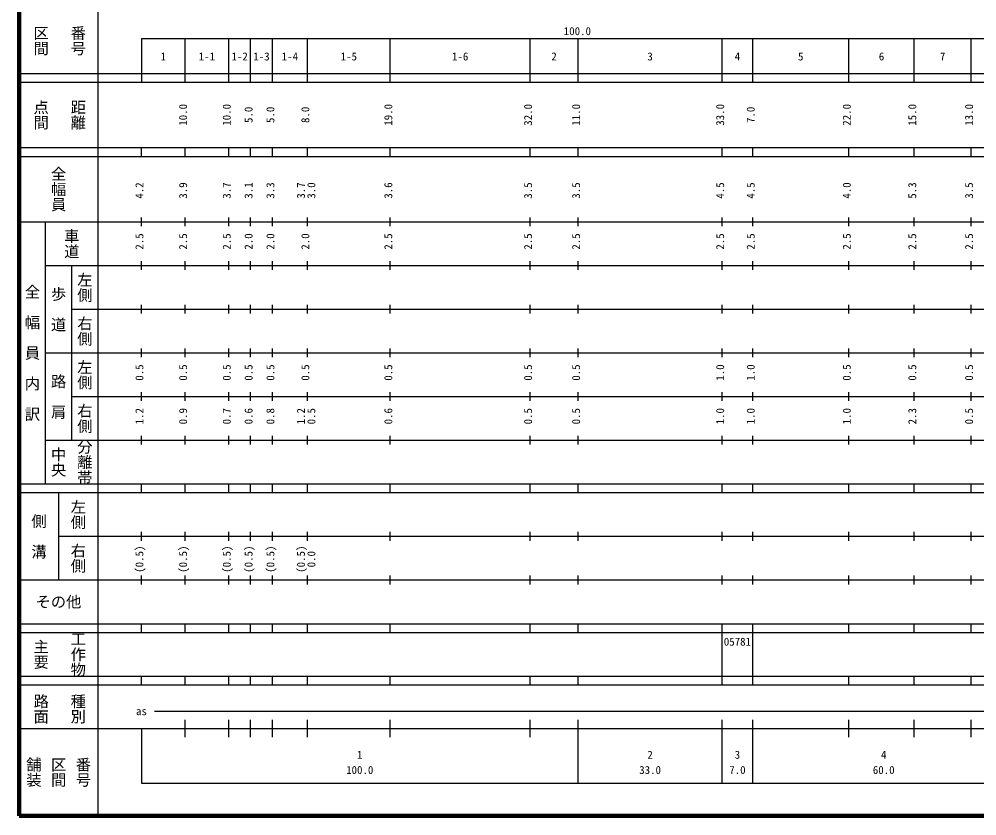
# Model space of a CAD drawing. Units: millimetres on the paper, enlarged 1000 times. Extents: x 40000 to 680000, y 20000 to 380000.
# Drawn here: x 40000 to 259329, y 20000 to 202409 of the extents above; entities that cross this region are included whole.
import ezdxf
from ezdxf.enums import TextEntityAlignment as Align

# ---------------------------------------------------------------- set-up
doc = ezdxf.new("R2010")
doc.units = ezdxf.units.MM
doc.header["$LTSCALE"] = 1000
doc.layers.add('M-TTL', color=2, linetype='Continuous', lineweight=140)
doc.layers.add('M-TTL-BAND', color=7, linetype='Continuous', lineweight=25)
doc.styles.add('@ＭＳ ゴシック', font='')
doc.styles.add('ＭＳ ゴシック', font='')
doc.styles.get('@ＭＳ ゴシック').set_extended_font_data('@MS Gothic')
doc.styles.get('ＭＳ ゴシック').set_extended_font_data('MS Gothic')

msp = doc.modelspace()

# ---------------------------------------------------------------- linework, layer by layer
at = {"layer": 'M-TTL'}
for p, q in [((40000, 380000), (40000, 20000)), ((40000, 20000), (680000, 20000))]:
    msp.add_line(p, q, dxfattribs=at)
at = {"layer": 'M-TTL-BAND'}
for p, q in [((58000, 370000), (58000, 20000)), ((68000, 198000), (579000, 198000)), ((68000, 198000), (68000, 188000)), ((78000, 188000), (78000, 198000)), ((88000, 188000), (88000, 198000)), ((93000, 188000), (93000, 198000)), ((98000, 188000), (98000, 198000)), ((106000, 188000), (106000, 198000)), ((125000, 188000), (125000, 198000)), ((157000, 188000), (157000, 198000)), ((168000, 188000), (168000, 198000)), ((201000, 188000), (201000, 198000)), ((208000, 188000), (208000, 198000)), ((230000, 188000), (230000, 198000)), ((245000, 188000), (245000, 198000)), ((258000, 188000), (258000, 198000)), ((40000, 190000), (579000, 190000)), ((40000, 188000), (579000, 188000)), ((40000, 173000), (579000, 173000)), ((68000, 171000), (68000, 173000)), ((78000, 171000), (78000, 173000)), ((88000, 171000), (88000, 173000)), ((93000, 171000), (93000, 173000)), ((98000, 171000), (98000, 173000)), ((106000, 171000), (106000, 173000)), ((125000, 171000), (125000, 173000)), ((157000, 171000), (157000, 173000)), ((168000, 171000), (168000, 173000)), ((201000, 171000), (201000, 173000)), ((208000, 171000), (208000, 173000)), ((230000, 171000), (230000, 173000)), ((245000, 171000), (245000, 173000)), ((258000, 171000), (258000, 173000)), ((40000, 171000), (579000, 171000)), ((40000, 156000), (579000, 156000)), ((46000, 96000), (46000, 156000)), ((68000, 155000), (68000, 157000)), ((78000, 155000), (78000, 157000)), ((88000, 155000), (88000, 157000)), ((93000, 155000), (93000, 157000)), ((98000, 155000), (98000, 157000)), ((106000, 155000), (106000, 157000)), ((125000, 155000), (125000, 157000)), ((157000, 155000), (157000, 157000)), ((168000, 155000), (168000, 157000)), ((201000, 155000), (201000, 157000)), ((208000, 155000), (208000, 157000)), ((230000, 155000), (230000, 157000)), ((245000, 155000), (245000, 157000)), ((258000, 155000), (258000, 157000)), ((68000, 145000), (68000, 147000)), ((78000, 145000), (78000, 147000)), ((88000, 145000), (88000, 147000)), ((93000, 145000), (93000, 147000)), ((98000, 145000), (98000, 147000)), ((106000, 145000), (106000, 147000)), ((125000, 145000), (125000, 147000)), ((157000, 145000), (157000, 147000)), ((168000, 145000), (168000, 147000)), ((201000, 145000), (201000, 147000)), ((208000, 145000), (208000, 147000)), ((230000, 145000), (230000, 147000)), ((245000, 145000), (245000, 147000)), ((258000, 145000), (258000, 147000)), ((46000, 146000), (579000, 146000)), ((52000, 146000), (52000, 106000)), ((52000, 136000), (579000, 136000)), ((68000, 135000), (68000, 137000)), ((78000, 135000), (78000, 137000)), ((88000, 135000), (88000, 137000)), ((93000, 135000), (93000, 137000)), ((98000, 135000), (98000, 137000)), ((106000, 135000), (106000, 137000)), ((125000, 135000), (125000, 137000)), ((157000, 135000), (157000, 137000)), ((168000, 135000), (168000, 137000)), ((201000, 135000), (201000, 137000)), ((208000, 135000), (208000, 137000)), ((230000, 135000), (230000, 137000)), ((245000, 135000), (245000, 137000)), ((258000, 135000), (258000, 137000)), ((46000, 126000), (579000, 126000)), ((68000, 125000), (68000, 127000)), ((78000, 125000), (78000, 127000)), ((88000, 125000), (88000, 127000)), ((93000, 125000), (93000, 127000)), ((98000, 125000), (98000, 127000)), ((106000, 125000), (106000, 127000)), ((125000, 125000), (125000, 127000)), ((157000, 125000), (157000, 127000)), ((168000, 125000), (168000, 127000)), ((201000, 125000), (201000, 127000)), ((208000, 125000), (208000, 127000)), ((230000, 125000), (230000, 127000)), ((245000, 125000), (245000, 127000)), ((258000, 125000), (258000, 127000)), ((68000, 115000), (68000, 117000)), ((78000, 115000), (78000, 117000)), ((88000, 115000), (88000, 117000)), ((93000, 115000), (93000, 117000)), ((98000, 115000), (98000, 117000)), ((106000, 115000), (106000, 117000)), ((125000, 115000), (125000, 117000)), ((157000, 115000), (157000, 117000)), ((168000, 115000), (168000, 117000)), ((201000, 115000), (201000, 117000)), ((208000, 115000), (208000, 117000)), ((230000, 115000), (230000, 117000)), ((245000, 115000), (245000, 117000)), ((258000, 115000), (258000, 117000)), ((52000, 116000), (579000, 116000)), ((46000, 106000), (579000, 106000)), ((68000, 105000), (68000, 107000)), ((78000, 105000), (78000, 107000)), ((88000, 105000), (88000, 107000)), ((93000, 105000), (93000, 107000)), ((98000, 105000), (98000, 107000)), ((106000, 105000), (106000, 107000)), ((125000, 105000), (125000, 107000)), ((157000, 105000), (157000, 107000)), ((168000, 105000), (168000, 107000)), ((201000, 105000), (201000, 107000)), ((208000, 105000), (208000, 107000)), ((230000, 105000), (230000, 107000)), ((245000, 105000), (245000, 107000)), ((258000, 105000), (258000, 107000)), ((40000, 96000), (579000, 96000)), ((68000, 94000), (68000, 96000)), ((78000, 94000), (78000, 96000)), ((88000, 94000), (88000, 96000)), ((93000, 94000), (93000, 96000)), ((98000, 94000), (98000, 96000)), ((106000, 94000), (106000, 96000)), ((125000, 94000), (125000, 96000)), ((157000, 94000), (157000, 96000)), ((168000, 94000), (168000, 96000)), ((201000, 94000), (201000, 96000)), ((208000, 94000), (208000, 96000)), ((230000, 94000), (230000, 96000)), ((245000, 94000), (245000, 96000)), ((258000, 94000), (258000, 96000)), ((40000, 94000), (579000, 94000)), ((49000, 94000), (49000, 74000)), ((49000, 84000), (579000, 84000)), ((68000, 83000), (68000, 85000)), ((78000, 83000), (78000, 85000)), ((88000, 83000), (88000, 85000)), ((93000, 83000), (93000, 85000)), ((98000, 83000), (98000, 85000)), ((106000, 83000), (106000, 85000)), ((125000, 83000), (125000, 85000)), ((157000, 83000), (157000, 85000)), ((168000, 83000), (168000, 85000)), ((201000, 83000), (201000, 85000)), ((208000, 83000), (208000, 85000)), ((230000, 83000), (230000, 85000)), ((245000, 83000), (245000, 85000)), ((258000, 83000), (258000, 85000)), ((68000, 73000), (68000, 75000)), ((78000, 73000), (78000, 75000)), ((88000, 73000), (88000, 75000)), ((93000, 73000), (93000, 75000)), ((98000, 73000), (98000, 75000)), ((106000, 73000), (106000, 75000)), ((125000, 73000), (125000, 75000)), ((157000, 73000), (157000, 75000)), ((168000, 73000), (168000, 75000)), ((201000, 73000), (201000, 75000)), ((208000, 73000), (208000, 75000)), ((230000, 73000), (230000, 75000)), ((245000, 73000), (245000, 75000)), ((258000, 73000), (258000, 75000)), ((40000, 74000), (579000, 74000)), ((40000, 64000), (579000, 64000)), ((68000, 62000), (68000, 64000)), ((78000, 62000), (78000, 64000)), ((88000, 62000), (88000, 64000)), ((93000, 62000), (93000, 64000)), ((98000, 62000), (98000, 64000)), ((106000, 62000), (106000, 64000)), ((125000, 62000), (125000, 64000)), ((157000, 62000), (157000, 64000)), ((168000, 62000), (168000, 64000)), ((201000, 62000), (201000, 64000)), ((208000, 62000), (208000, 64000)), ((230000, 62000), (230000, 64000)), ((245000, 62000), (245000, 64000)), ((258000, 62000), (258000, 64000)), ((40000, 62000), (579000, 62000)), ((201000, 52000), (201000, 62000)), ((208000, 52000), (208000, 62000)), ((40000, 52000), (579000, 52000)), ((68000, 50000), (68000, 52000)), ((78000, 50000), (78000, 52000)), ((88000, 50000), (88000, 52000)), ((93000, 50000), (93000, 52000)), ((98000, 50000), (98000, 52000)), ((106000, 50000), (106000, 52000)), ((125000, 50000), (125000, 52000)), ((157000, 50000), (157000, 52000)), ((168000, 50000), (168000, 52000)), ((201000, 50000), (201000, 52000)), ((208000, 50000), (208000, 52000)), ((230000, 50000), (230000, 52000)), ((245000, 50000), (245000, 52000)), ((258000, 50000), (258000, 52000)), ((40000, 50000), (579000, 50000)), ((71000, 44000), (565000, 44000)), ((78000, 38000), (78000, 42000)), ((88000, 38000), (88000, 42000)), ((93000, 38000), (93000, 42000)), ((98000, 38000), (98000, 42000)), ((106000, 38000), (106000, 42000)), ((125000, 38000), (125000, 42000)), ((157000, 38000), (157000, 42000)), ((168000, 27500), (168000, 42000)), ((201000, 27500), (201000, 42000)), ((208000, 27500), (208000, 42000)), ((230000, 38000), (230000, 42000)), ((245000, 38000), (245000, 42000)), ((258000, 38000), (258000, 42000)), ((40000, 40000), (579000, 40000)), ((68000, 40000), (68000, 27500)), ((68000, 27500), (579000, 27500))]:
    msp.add_line(p, q, dxfattribs=at)

# ---------------------------------------------------------------- texts
at = {"layer": 'M-TTL-BAND', "style": '@ＭＳ ゴシック'}
for s, p in [('区間', (45000, 197500)), ('番号', (53500, 197500)), ('点間', (45000, 180500)), ('距離', (53500, 180500)), ('全幅員', (49000, 163500)), ('車道', (52000, 151000)), ('左側', (55000, 141000)), ('全\u3000幅\u3000員\u3000内\u3000訳', (43000, 126000)), ('歩\u3000道', (49000, 136000)), ('右側', (55000, 131000)), ('左側', (55000, 121000)), ('路\u3000肩', (49000, 116000)), ('右側', (55000, 111000)), ('分離帯', (55000, 101000)), ('中央', (49000, 101000)), ('左側', (53500, 89000)), ('側\u3000溝', (44500, 84000)), ('右側', (53500, 79000)), ('工作物', (53500, 57000)), ('主要', (45000, 57000)), ('路面', (45000, 44500)), ('種別', (53500, 44500)), ('舗装', (43333, 30000)), ('区間', (49000, 30000)), ('番号', (54667, 30000))]:
    msp.add_text(s, height=2566, rotation=270, dxfattribs=at).set_placement(p, align=Align.MIDDLE_CENTER)
at = {"layer": 'M-TTL-BAND', "style": 'ＭＳ ゴシック'}
for s, p in [('100.0', (167844, 198195)), ('1', (73000, 192405)), ('1-1', (83000, 192405)), ('1-2', (90500, 192405)), ('1-3', (95500, 192405)), ('1-4', (102000, 192405)), ('1-5', (115500, 192405)), ('1-6', (141000, 192405)), ('2', (162500, 192405)), ('3', (184500, 192405)), ('4', (204500, 192405)), ('5', (219000, 192405)), ('6', (237500, 192405)), ('7', (251500, 192405)), ('as', (68000, 42500)), ('1', (118000, 32523)), ('2', (184500, 32523)), ('3', (204500, 32523)), ('4', (238000, 32523)), ('100.0', (118000, 29033)), ('33.0', (184500, 29033)), ('7.0', (204500, 29033)), ('60.0', (238000, 29033))]:
    msp.add_text(s, height=1833, dxfattribs=at).set_placement(p, align=Align.BOTTOM_CENTER)
for s, p in [('10.0', (79000, 180500)), ('10.0', (89000, 180500)), ('5.0', (94000, 180500)), ('5.0', (99000, 180500)), ('8.0', (107000, 180500)), ('19.0', (126000, 180500)), ('32.0', (158000, 180500)), ('11.0', (169000, 180500)), ('33.0', (202000, 180500)), ('7.0', (209000, 180500)), ('22.0', (231000, 180500)), ('15.0', (246000, 180500)), ('13.0', (259000, 180500)), ('4.2', (69000, 163174)), ('3.9', (79000, 163174)), ('3.7', (89000, 163174)), ('3.1', (94000, 163174)), ('3.3', (99000, 163174)), ('3.7', (106000, 163174)), ('3.0', (108370, 163174)), ('3.6', (126000, 163174)), ('3.5', (158000, 163174)), ('3.5', (169000, 163174)), ('4.5', (202000, 163174)), ('4.5', (209000, 163174)), ('4.0', (231000, 163174)), ('5.3', (246000, 163174)), ('3.5', (259000, 163174)), ('2.5', (69000, 151500)), ('2.5', (79000, 151500)), ('2.5', (89000, 151500)), ('2.0', (94000, 151500)), ('2.0', (99000, 151500)), ('2.0', (107000, 151500)), ('2.5', (126000, 151500)), ('2.5', (158000, 151500)), ('2.5', (169000, 151500)), ('2.5', (202000, 151500)), ('2.5', (209000, 151500)), ('2.5', (231000, 151500)), ('2.5', (246000, 151500)), ('2.5', (259000, 151500)), ('0.5', (69000, 121500)), ('0.5', (79000, 121500)), ('0.5', (89000, 121500)), ('0.5', (94000, 121500)), ('0.5', (99000, 121500)), ('0.5', (107000, 121500)), ('0.5', (126000, 121500)), ('0.5', (158000, 121500)), ('0.5', (169000, 121500)), ('1.0', (202000, 121500)), ('1.0', (209000, 121500)), ('0.5', (231000, 121500)), ('0.5', (246000, 121500)), ('0.5', (259000, 121500)), ('1.2', (69000, 111500)), ('0.9', (79000, 111500)), ('0.7', (89000, 111500)), ('0.6', (94000, 111500)), ('0.8', (99000, 111500)), ('1.2', (106000, 111500)), ('0.5', (108370, 111500)), ('0.6', (126000, 111500)), ('0.5', (158000, 111500)), ('0.5', (169000, 111500)), ('1.0', (202000, 111500)), ('1.0', (209000, 111500)), ('1.0', (231000, 111500)), ('2.3', (246000, 111500)), ('0.5', (259000, 111500)), ('(0.5)', (69000, 78764)), ('(0.5)', (79000, 78764)), ('(0.5)', (89000, 78764)), ('(0.5)', (94000, 78764)), ('(0.5)', (99000, 78764)), ('(0.5)', (106000, 78764)), ('0.0', (108370, 78764))]:
    msp.add_text(s, height=1833, rotation=90, dxfattribs=at).set_placement(p, align=Align.BOTTOM_CENTER)
msp.add_text('その他', height=2566, dxfattribs=at).set_placement((49000, 69000), align=Align.MIDDLE_CENTER)
msp.add_text('05781', height=1833, dxfattribs=at).set_placement((201375, 58405), align=Align.BOTTOM_LEFT)

doc.saveas('drawing.dxf')
